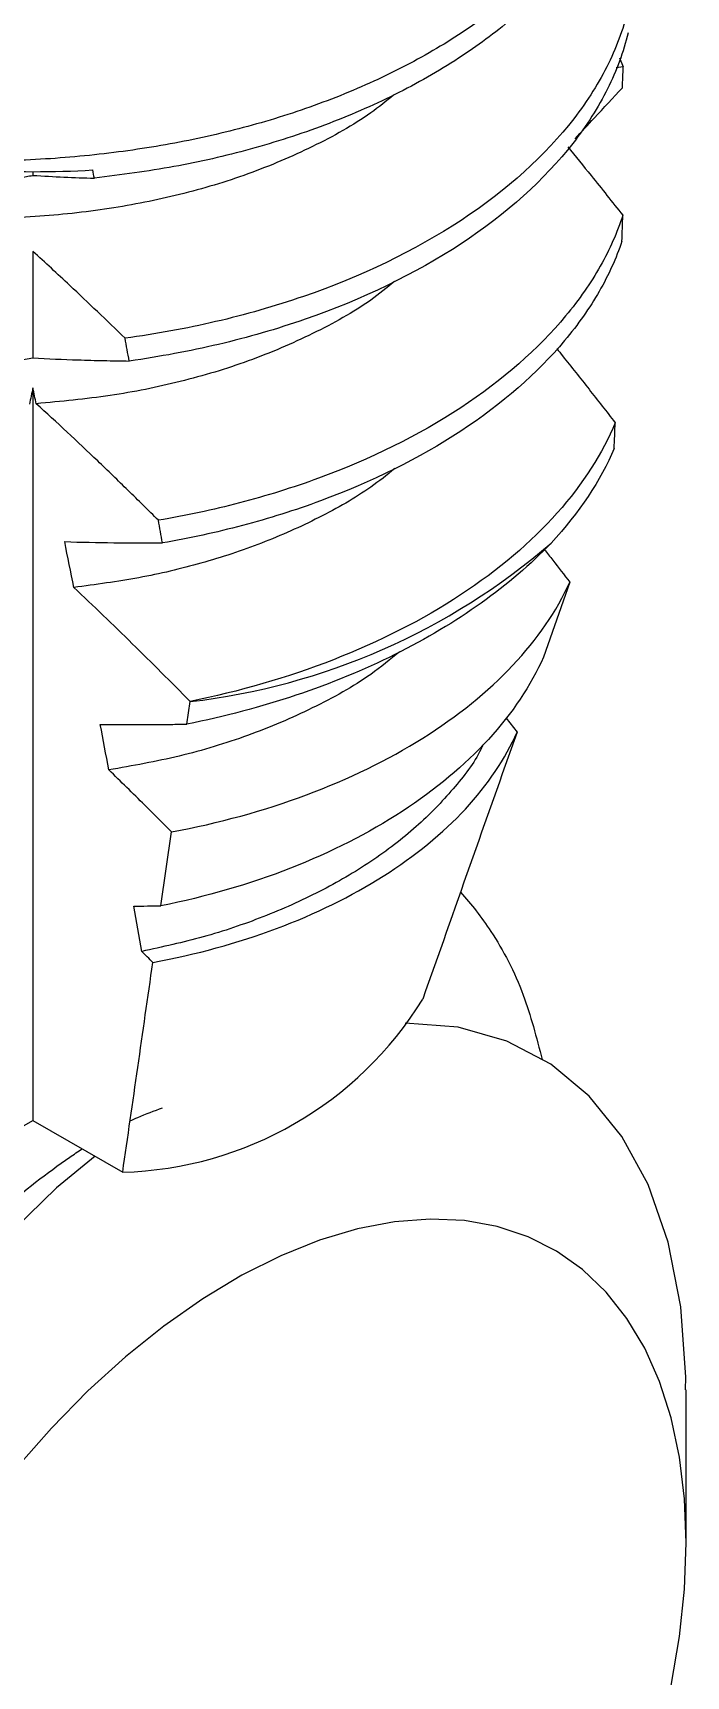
# Model space of a CAD drawing. Header units: inches. Extents: x -3.8 to 16.7, y -13 to 0.
# Drawn here: x 5.3437 to 5.4327, y -2.9059 to -2.6818 of the extents above; entities that cross this region are included whole.
import ezdxf

# ---------------------------------------------------------------- set-up
doc = ezdxf.new("R2010")
doc.units = ezdxf.units.IN
doc.header["$LTSCALE"] = 0.5
doc.header["$MEASUREMENT"] = 0
doc.layers.add('Hardware', color=242, linetype='CONTINUOUS')

msp = doc.modelspace()

# ---------------------------------------------------------------- linework, layer by layer
at = {"layer": 'Hardware', "linetype": 'Continuous', "lineweight": 25, "transparency": 16777216}
for p, q in [((5.424160117772757, -2.686457802909189), (5.423181050387441, -2.686596909775716)), ((5.423650193557208, -2.68523028542802), (5.424160117772757, -2.686457802909217)), ((5.34373307133211, -2.70074738031073), (5.34373307133211, -2.701257807156338)), ((5.34373307133211, -2.711625079359521), (5.34373307133211, -2.726136281293208)), ((5.34373307133211, -2.730237149522225), (5.34373307133211, -2.830107825379798)), ((5.416886265437711, -2.756716436470214), (5.413291250572399, -2.76692604783176)), ((5.364724404178304, -2.776080663614437), (5.365164470166704, -2.772998954045079)), ((5.36516447016669, -2.77299895404505), (5.365162154309232, -2.77298547740827)), ((5.408223132673896, -2.7752627314552), (5.409689952609028, -2.777149361289048)), ((5.361183342387065, -2.800846376648337), (5.3626239006975, -2.790778841131555)), ((5.331498969079533, -2.837170422278604), (5.34373307133211, -2.830107825379798)), ((5.34373307133211, -2.830107825379798), (5.355967173584673, -2.837170422278604)), ((5.432728365190394, -2.887726852501686), (5.432728365190394, -2.866863388774505))]:
    msp.add_line(p, q, dxfattribs=at)
at = {"layer": 'Hardware', "linetype": 'Continuous', "lineweight": 25, "transparency": 16777216, "flags": 128}
for points in [[(5.432653704987787, -2.866861736154789), (5.432713242728971, -2.865110907146601), (5.432008987541167, -2.855508298245468), (5.430273397872082, -2.846701816529986), (5.427541779766097, -2.838868985076573), (5.423968737329185, -2.832314358993926), (5.419525381572305, -2.826805005346188), (5.414295132840325, -2.822444448111725), (5.408312761148276, -2.819300334937878), (5.401657013989219, -2.817417358151772), (5.394466397324397, -2.816857314071257)], [(5.35221964029764, -2.835007017361366), (5.346968066326827, -2.83931522687277), (5.339311861288218, -2.846774452345699), (5.331945452765364, -2.855134249665497), (5.325013419061497, -2.864230836675262), (5.318712404547128, -2.873775042700515), (5.31295490426842, -2.883850979179755), (5.307868613567223, -2.894276977317958), (5.303564654529476, -2.904906747174863), (5.30006085094309, -2.915694593822877), (5.297427970243309, -2.926423878040367), (5.295747802549538, -2.936640910000051), (5.294923222110318, -2.946605306113184), (5.294969514534678, -2.956129564038463), (5.295925165838979, -2.965125379589921), (5.297801693334792, -2.973496839878152), (5.300575390113021, -2.981072755840671), (5.304087303565211, -2.987534560635567), (5.308373374752803, -2.993124051888373), (5.31335219043382, -2.997735099432049), (5.320652154582932, -3.002115528899935), (5.328896980973488, -3.004721119367616), (5.328896980973488, -3.004721119367616)], [(5.432728365190394, -2.887726852501686), (5.432499326449825, -2.881716328752759), (5.43181390595082, -2.876014682033656), (5.430677178306944, -2.870664125341904), (5.429097559451968, -2.865704272327207), (5.427086744331232, -2.86117184400598), (5.424659620316371, -2.857100396891809), (5.421834156984414, -2.853520074554609), (5.418631273077327, -2.850457384448333), (5.415074681626967, -2.84793500165901), (5.411190714392093, -2.845971601026264), (5.407008126907231, -2.844581718881471), (5.402557885586758, -2.843775645425751), (5.397872938460411, -2.843559348544971), (5.392987971237593, -2.843934429625506), (5.387939150506522, -2.844898111698342), (5.382763855969467, -2.846443259998495), (5.3775004036965, -2.8485584347886), (5.37218776244673, -2.851227976054531), (5.366865265157244, -2.854432119446727), (5.361572317735796, -2.858147142608601), (5.35634810731325, -2.862345540808377), (5.35123131211579, -2.866996230574699), (5.346259815104842, -2.872064779827639), (5.341470423504909, -2.877513662801931)], [(5.430677178306944, -2.907157244948763), (5.43181390595082, -2.90049457447293), (5.432499326449825, -2.894001753465517), (5.432728365190394, -2.887726852501686)]]:
    msp.add_lwpolyline(points, dxfattribs=at)
at = {"layer": 'Hardware', "linetype": 'Continuous', "lineweight": 25, "transparency": 16777216}
for centre, radius, start, end in [((5.34373307133211, -2.558978053849387), 0.1417693914227859, 266.7004018932504, 273.2995981067512), ((5.354744755499837, -2.682561455708651), 0.09103577076672512, 276.5723278343315, 310.8814247056531), ((5.354624785364422, -2.787644143779062), 0.049544467583653, 271.5525970286907, 328.4420264386099)]:
    msp.add_arc(centre, radius, start, end, dxfattribs=at)
for major_axis, ratio, start_param, end_param in [((0.06232070566724968, 0.5128954053009815), 0.1039059156838326, 5.372577500391759, 5.379531732331978), ((-0.06232070566724968, 0.5128954053009815), 0.1039059156838311, 5.317478195721522, 5.320183933495774), ((0.0551453630814942, 0.5797267698059017), 0.1046831666984588, 5.24317338427139, 5.250234769583165), ((-0.06232070566724968, 0.5128954053009815), 0.1039059156838311, 5.259050280107992, 5.266216332173189), ((0.04946549551823762, 0.4070978513578209), 0.1039059156838321, 0.8633263562207978, 0.8704974171511018), ((-0.04946549551823853, 0.4070978513578201), 0.1039059156838307, 5.412876531129064, 5.419858950958829), ((0.0551453630814942, 0.5797267698059017), 0.1046831666984588, 5.187802601049373, 5.194621843407481), ((-0.06232070566724968, 0.5128954053009815), 0.1039059156838311, 5.202956712915025, 5.209856021667241), ((-0.04946549551823853, 0.4070978513578201), 0.1039059156838307, 5.33409275945754, 5.353280260897072), ((-0.04946549551823853, 0.4070978513578201), 0.1039059156838307, 5.260149848457001, 5.278251158743679), ((-0.04946549551823853, 0.4070978513578201), 0.1039059156838307, 5.189906119891623, 5.207168770950196)]:
    msp.add_ellipse((5.34373307133211, -2.998721599066982), major_axis=major_axis, ratio=ratio, start_param=start_param, end_param=end_param, dxfattribs=at)
for points, knots in [([(5.423621999507603, -2.634300417369531), (5.424158869941849, -2.635827403417068), (5.42548019317843, -2.639585558118569), (5.425935855705475, -2.645675432395137), (5.425233889231265, -2.652345115850636), (5.423149823664474, -2.658784064477601), (5.41978966221825, -2.665021865576819), (5.415107004375727, -2.671087435838359), (5.409104496954384, -2.67686726528234), (5.401889005768709, -2.682198084209176), (5.39363753565074, -2.686930792741038), (5.384581155065092, -2.69094781388165), (5.374984831111547, -2.694176231667086), (5.365013335731618, -2.696599395214889), (5.354696220943623, -2.698278000817965), (5.34404470577293, -2.699232834196948), (5.333199998380948, -2.699397752862666), (5.322447388544234, -2.698738862554535), (5.312068789203352, -2.697265959161257), (5.302357200808004, -2.695013907326256), (5.293449552746381, -2.692124969786533), (5.288294427357741, -2.689682642588139), (5.285750315274811, -2.688477326777672)], [0, 0, 0, 0, 0.03524288699129315, 0.0867383311407431, 0.1373307997465614, 0.1866269524714981, 0.2359231051964337, 0.2865155738022521, 0.3380110179517009, 0.3899702143536234, 0.4419294107555449, 0.4934248549049938, 0.5440173235108122, 0.593313476235749, 0.6426096289606845, 0.6932020975665039, 0.7446975417159543, 0.7966567381178774, 0.8486159345198004, 0.900111378669251, 0.9507038472750707, 1, 1, 1, 1]), ([(5.425709178425279, -2.648663480680057), (5.425717109602246, -2.648741534369577), (5.425951722289312, -2.651050445886085), (5.425125365562366, -2.655537105326999), (5.423178557772019, -2.661973048057405), (5.419781738244495, -2.668211650138971), (5.41510920732189, -2.674277006119382), (5.409103841044185, -2.680056869341399), (5.401768760604895, -2.685476910223542), (5.393217086406423, -2.690349821739687), (5.383654701644659, -2.694511207057786), (5.373519751011202, -2.697783766906156), (5.362978633089043, -2.700230501185928), (5.355748138068279, -2.701170320446607), (5.352113634746559, -2.701642732945999)], [0, 0, 0, 0, 0.003104268955560941, 0.09182759182475514, 0.1782775831960138, 0.2647275745672705, 0.3534508974364648, 0.4437577562134384, 0.5348778909969285, 0.6305551705891981, 0.725291811318603, 0.8182018669794592, 0.908616779840222, 1, 1, 1, 1]), ([(5.42490818249685, -2.678257863291549), (5.424299110303323, -2.68092331267502), (5.423379326645701, -2.683474602578855), (5.420907787871684, -2.688523715484536), (5.419334173428041, -2.691050146727946), (5.413591275214188, -2.698482658042508), (5.408372187985776, -2.703235374102235), (5.395763836753218, -2.711533700184788), (5.388391699352994, -2.715067782446596), (5.376675073604645, -2.719115862635022), (5.372663108275205, -2.720260469526238), (5.364593041845495, -2.722135177095169), (5.360526086463324, -2.722875457588316), (5.356282256965699, -2.723458637025516)], [0, 0, 0, 0, 0.1250000000000001, 0.1250000000000001, 0.2500000000000002, 0.2500000000000002, 0.5000000000000001, 0.5000000000000001, 0.7500000000000002, 0.7500000000000002, 0.8750000000000002, 0.8750000000000002, 1, 1, 1, 1]), ([(5.424820636382833, -2.681820759794505), (5.424188587564757, -2.684448164056164), (5.423256698965048, -2.686959904294156), (5.42076694643626, -2.69195078634641), (5.419191507592174, -2.694446385991455), (5.413467478155269, -2.701786060832916), (5.408294749496037, -2.706476652695216), (5.395830868967209, -2.714678495106455), (5.388555901147527, -2.718178857657733), (5.376989000699666, -2.722207366627629), (5.373027481776148, -2.723350421560752), (5.36505398275537, -2.72523124992685), (5.361046299232271, -2.725975052245644), (5.356862624033752, -2.726567295238908)], [0, 0, 0, 0, 0.1249999999999999, 0.1249999999999999, 0.2499999999999999, 0.2499999999999999, 0.4999999999999999, 0.4999999999999999, 0.7499999999999998, 0.7499999999999998, 0.8749999999999999, 0.8749999999999999, 1, 1, 1, 1]), ([(5.392878778935284, -2.69030423937204), (5.391863519791002, -2.691128830610182), (5.388650716417715, -2.693738262425171), (5.381967214138783, -2.697411181726437), (5.373219320463207, -2.701178513798283), (5.363855011801348, -2.703994635818276), (5.354083183140474, -2.705919600498646), (5.343957757659496, -2.707031099998915), (5.333631415879964, -2.707245933467618), (5.32346926090905, -2.706527098127793), (5.313888363258044, -2.704877290091048), (5.305126558534695, -2.702450672620444), (5.300158412567228, -2.700216388054315), (5.29771071440949, -2.699115604330927)], [0, 0, 0, 0, 0.04506641779781152, 0.1426133809662363, 0.2389083334258315, 0.332794055271341, 0.4249237173756669, 0.5197317725553339, 0.6165791482043324, 0.7142672544561458, 0.8115331624249186, 0.9071464618498829, 1, 1, 1, 1]), ([(5.417609406427147, -2.696249156975824), (5.418484910649568, -2.695307666205366), (5.420634296022669, -2.692996282160493), (5.422777060123877, -2.690672489145186), (5.42404701703019, -2.689295241417852)], [0, 0, 0, 0, 0.4073277102216913, 1, 1, 1, 1]), ([(5.416592805203024, -2.697343633858935), (5.417659084393861, -2.698654381527859), (5.420176544958039, -2.701749026527466), (5.422667076725915, -2.7048850502118), (5.424102735088425, -2.706692800141155)], [0, 0, 0, 0, 0.423553483226671, 1, 1, 1, 1]), ([(5.335189109112889, -2.702481031701382), (5.337425120686504, -2.70222070050562), (5.339679673099056, -2.701917056854086), (5.341957930284309, -2.701553156723747), (5.342547984963105, -2.70145890881534), (5.343139665872954, -2.701360581535056), (5.34373307133211, -2.701257807156338)], [0, 0, 0, 0, 0.0002773587821779769, 0.0002773587821779769, 0.0002773587821779769, 0.0003491858764579121, 0.0003491858764579121, 0.0003491858764579121, 0.0003491858764579121]), ([(5.34373307133211, -2.701257807156338), (5.343743567434984, -2.701258459082226), (5.343754063201629, -2.701259110254398), (5.343764558632557, -2.701259760674162), (5.34516637923106, -2.701346633891205), (5.346562262825103, -2.701420160546832), (5.347953340883137, -2.701483171107043), (5.349344586614166, -2.701546189262217), (5.350731059912633, -2.701598673939401), (5.352113634746559, -2.701642732945999)], [0.0002760162627126699, 0.0002760162627126699, 0.0002760162627126699, 0.0002760162627126699, 0.0002773503435252194, 0.0002773503435252194, 0.0002773503435252194, 0.0004555399025254256, 0.0004555399025254256, 0.0004555399025254256, 0.0006337501793770038, 0.0006337501793770038, 0.0006337501793770038, 0.0006337501793770038]), ([(5.424102735088425, -2.706692800141155), (5.423336332083636, -2.709057666826567), (5.422328722713246, -2.711328545576038), (5.419741786150098, -2.715911483222129), (5.41816681904082, -2.718193154509009), (5.412604773010031, -2.724892185206187), (5.407761994485327, -2.729158650654654), (5.396296531645419, -2.736695198576939), (5.389684579911645, -2.739958083416212), (5.379148573594762, -2.743833549655534), (5.375535965145474, -2.744958287406575), (5.368236203770977, -2.746864299514982), (5.364595558656532, -2.747635000374601), (5.360827018044304, -2.748276713410007)], [0, 0, 0, 0, 0.1249999999999999, 0.1249999999999999, 0.2499999999999998, 0.2499999999999998, 0.4999999999999999, 0.4999999999999999, 0.7499999999999998, 0.7499999999999998, 0.8749999999999999, 0.8749999999999999, 1, 1, 1, 1]), ([(5.423985842647937, -2.710236639922073), (5.423203848892882, -2.71256458125464), (5.422186305078782, -2.714805996393551), (5.419589731730895, -2.719330628997852), (5.418016674264777, -2.721582000798378), (5.412481933954339, -2.728190752737987), (5.4076870742187, -2.73239804904216), (5.396362606595972, -2.73984083911833), (5.389843096598867, -2.743069563733485), (5.379452042148984, -2.746920912386429), (5.375888699135217, -2.74804199160252), (5.368684854593738, -2.749949120230667), (5.365090062293902, -2.750724171240051), (5.361379920925415, -2.751371051618776)], [0, 0, 0, 0, 0.125, 0.125, 0.2500000000000001, 0.2500000000000001, 0.5000000000000002, 0.5000000000000002, 0.7500000000000003, 0.7500000000000003, 0.8750000000000002, 0.8750000000000002, 1, 1, 1, 1]), ([(5.356282256965699, -2.723458637025516), (5.353784825833287, -2.721024823716107), (5.351276537049401, -2.718620061930011), (5.348756177796602, -2.716257527403627), (5.347087479008849, -2.714693322421425), (5.345413125318444, -2.713147377080475), (5.34373307133211, -2.711625079359521)], [0, 0, 0, 0, 0.0002773633075616737, 0.0002773633075616737, 0.0002773633075616737, 0.0004609902913264, 0.0004609902913264, 0.0004609902913264, 0.0004609902913264]), ([(5.393000614400066, -2.715726266986195), (5.39194644877287, -2.71658341891623), (5.388702874613401, -2.719220799399267), (5.381993291479574, -2.72291454649482), (5.373273582995125, -2.726677216334735), (5.363942413485447, -2.729478676781468), (5.354205693188547, -2.731455150237394), (5.347558406972041, -2.732069272883649), (5.344187521515551, -2.732380698784311)], [0, 0, 0, 0, 0.090043017656314, 0.2770543809978818, 0.4616798644976368, 0.6417131722728717, 0.8183102370652594, 0.9999999999999999, 0.9999999999999999, 0.9999999999999999, 0.9999999999999999]), ([(5.330360813900327, -2.727872531314318), (5.33152817656395, -2.727767409491008), (5.332700006692448, -2.727652027360563), (5.333877007163451, -2.727524378145205), (5.335054018879646, -2.727396727710271), (5.336236266796533, -2.727256809504837), (5.337424563881285, -2.727102139025106), (5.339506713269728, -2.726831123427303), (5.341607853999022, -2.726515129725186), (5.34373307133211, -2.726136281293208)], [1.631931371480729e-17, 1.631931371480729e-17, 1.631931371480729e-17, 1.631931371480729e-17, 0.0001465127942473805, 0.0001465127942473805, 0.0001465127942473805, 0.0002930279822249439, 0.0002930279822249439, 0.0002930279822249439, 0.000549797407490518, 0.000549797407490518, 0.000549797407490518, 0.000549797407490518]), ([(5.34373307133211, -2.726136281293208), (5.345797795002255, -2.72625405734658), (5.347849077105835, -2.726341768741946), (5.349890814356741, -2.726408947084366), (5.351058321493454, -2.726447361035127), (5.35222270430927, -2.726478970253737), (5.353384484321779, -2.726505000761392), (5.354546318476238, -2.726531032482171), (5.355705560388628, -2.726551479696582), (5.356862624033752, -2.726567295238908)], [3.769921911966159e-05, 3.769921911966159e-05, 3.769921911966159e-05, 3.769921911966159e-05, 0.0003007609635183824, 0.0003007609635183824, 0.0003007609635183824, 0.0004511797689334063, 0.0004511797689334063, 0.0004511797689334063, 0.0006016053740694888, 0.0006016053740694888, 0.0006016053740694888, 0.0006016053740694888]), ([(5.415101407936092, -2.724874317676921), (5.415371309322154, -2.725208154779153), (5.416850015274861, -2.72703714468372), (5.419502023547423, -2.730415563143254), (5.421883399200951, -2.733460371367528), (5.42307412033577, -2.734982818067124)], [0, 0, 0, 0, 0.1004255024013864, 0.5502001689422616, 1, 1, 1, 1]), ([(5.360827018044304, -2.748276713410007), (5.359455615974127, -2.746912208254884), (5.358081211810429, -2.74555535159638), (5.356703509039605, -2.744207887714396), (5.355325789175396, -2.742860407114193), (5.35394466531173, -2.741522210757751), (5.352559865326938, -2.740195528117823), (5.349785354168276, -2.737537457761931), (5.346994872830976, -2.734923804143079), (5.344187521515565, -2.732380698784283)], [4.040613058191594e-16, 4.040613058191594e-16, 4.040613058191594e-16, 4.040613058191594e-16, 0.0001531486679294739, 0.0001531486679294739, 0.0001531486679294739, 0.0003063005821286557, 0.0003063005821286557, 0.0003063005821286557, 0.0006132171137917362, 0.0006132171137917362, 0.0006132171137917362, 0.0006132171137917362]), ([(5.42307412033577, -2.734982818067095), (5.421338496105449, -2.739130706314484), (5.418710550296211, -2.743287168590655), (5.411623276502198, -2.751266857995432), (5.407169433550422, -2.755068744569996), (5.396822592470926, -2.761862593876629), (5.390936062741105, -2.764850232324278), (5.37841432877903, -2.769739679884168), (5.371787952981862, -2.771641129293499), (5.365162154309232, -2.77298547740827)], [0, 0, 0, 0, 0.2500000000000001, 0.2500000000000001, 0.5000000000000001, 0.5000000000000001, 0.7500000000000001, 0.7500000000000001, 1, 1, 1, 1]), ([(5.39305045614843, -2.741235896865163), (5.391979235529035, -2.742095315472454), (5.388921260396103, -2.744548666987839), (5.382807718265411, -2.747990706374651), (5.375052273754534, -2.751490605014709), (5.366778364535151, -2.754218058417223), (5.358176328080191, -2.756255787415142), (5.352279243268001, -2.75704408720884), (5.349308360731243, -2.757441223449121)], [0, 0, 0, 0, 0.09984648216485476, 0.2850281763108987, 0.4682921368529736, 0.647838431284258, 0.8225851097720863, 1, 1, 1, 1]), ([(5.348063174079357, -2.751193843119495), (5.35030269787066, -2.751266847975899), (5.352529492451637, -2.751312123639195), (5.354747665630427, -2.751339204556814), (5.355856912825374, -2.751352746976409), (5.35696398639277, -2.7513616548502), (5.358069240699919, -2.751366726962516), (5.359174521334509, -2.751371799195681), (5.36027798748384, -2.751373032043148), (5.361379920925415, -2.751371051618776)], [1.534672760332813e-17, 1.534672760332813e-17, 1.534672760332813e-17, 1.534672760332813e-17, 0.000288586231984686, 0.000288586231984686, 0.000288586231984686, 0.00043289767416544, 0.00043289767416544, 0.00043289767416544, 0.0005772124554780458, 0.0005772124554780458, 0.0005772124554780458, 0.0005772124554780458]), ([(5.414327278888095, -2.751390479134642), (5.411539249935046, -2.754306643864425), (5.408363154910205, -2.757027828172284), (5.401267207887273, -2.76209674592593), (5.3973021877799, -2.764465557744245), (5.388807721753963, -2.768693171623426), (5.384312835173148, -2.770544115521773), (5.37483456180729, -2.773727217129931), (5.369803897068721, -2.775063943708716), (5.364724404178304, -2.776080663614437)], [0, 0, 0, 0, 0.2500000000000001, 0.2500000000000001, 0.5000000000000001, 0.5000000000000001, 0.7500000000000002, 0.7500000000000002, 1, 1, 1, 1]), ([(5.413409563326255, -2.752270120419468), (5.413794758080712, -2.75275724696607), (5.414959722424911, -2.754230488881603), (5.416113789764566, -2.755719659328918), (5.416886265437711, -2.756716436470214)], [0, 0, 0, 0, 0.3306493940168175, 1, 1, 1, 1]), ([(5.365162154309232, -2.77298547740827), (5.363853698698207, -2.771659397166786), (5.36254279551197, -2.770339112126351), (5.361229067807045, -2.769026130978119), (5.359915328544943, -2.767713138279305), (5.358598723773753, -2.766407312059101), (5.357278948549677, -2.765110324157263), (5.354636230142447, -2.762513235092712), (5.351980063270943, -2.75995028155549), (5.349308360731243, -2.757441223449121)], [1.184909470222152e-17, 1.184909470222152e-17, 1.184909470222152e-17, 1.184909470222152e-17, 0.0001468909093242167, 0.0001468909093242167, 0.0001468909093242167, 0.0002937839840658104, 0.0002937839840658104, 0.0002937839840658104, 0.0005879679951205242, 0.0005879679951205242, 0.0005879679951205242, 0.0005879679951205242]), ([(5.3626239006975, -2.790778841131555), (5.375455366190394, -2.788386741639187), (5.387362313640054, -2.783935017384152), (5.401578809376431, -2.775019785766091), (5.405735949356767, -2.771658941865439), (5.412459443679026, -2.764524861386178), (5.415113132154687, -2.760652040108283), (5.416886265437711, -2.756716436470214)], [0, 0, 0, 0, 0.5, 0.5, 0.75, 0.75, 1, 1, 1, 1]), ([(5.393709769731643, -2.766196118332942), (5.392430315665436, -2.767247068762316), (5.388965682791778, -2.770092936779321), (5.381964066833987, -2.773974264459383), (5.373190796822371, -2.777727167392641), (5.363828358916109, -2.780591920430282), (5.357311582960747, -2.781752007691921), (5.354083675319643, -2.782326625349754)], [0, 0, 0, 0, 0.1307083325516344, 0.3539450127856895, 0.574308970593743, 0.7891455320878592, 1, 1, 1, 1]), ([(5.413291250572399, -2.76692604783176), (5.411585748346752, -2.770798363713254), (5.409044915785515, -2.774609326428333), (5.402548237382206, -2.78170534664946), (5.398634076940994, -2.784980597765383), (5.389437827062139, -2.790967061897931), (5.384361848127838, -2.79354431911446), (5.373280451607116, -2.797889307906502), (5.367295943390658, -2.799624341978017), (5.361183342387065, -2.800846376648366)], [0, 0, 0, 0, 0.2499999999999999, 0.2499999999999999, 0.4999999999999999, 0.4999999999999999, 0.7499999999999999, 0.7499999999999999, 1, 1, 1, 1]), ([(5.352918904780125, -2.776120002438773), (5.355061180610093, -2.776140177055765), (5.357194838486336, -2.776142020707539), (5.359322608156148, -2.776131604332448), (5.360386566932519, -2.77612639578291), (5.361449038427708, -2.776118069260264), (5.362510258631417, -2.776107139625054), (5.363248892150523, -2.776099532349122), (5.36398693445075, -2.77609069221154), (5.36472440417829, -2.776080663614437)], [0, 0, 0, 0, 0.0002790799050751268, 0.0002790799050751268, 0.0002790799050751268, 0.0004186283741944352, 0.0004186283741944352, 0.0004186283741944352, 0.000515757261336188, 0.000515757261336188, 0.000515757261336188, 0.000515757261336188]), ([(5.36007686224508, -2.808570627504992), (5.365990603298371, -2.807478283135197), (5.371603271834047, -2.80593924684149), (5.382233957924711, -2.801955828804665), (5.387136927216716, -2.799544620604195), (5.395790865408458, -2.794068310086857), (5.399603816316301, -2.790950246348586), (5.405717800659971, -2.784356710137729), (5.40810889371636, -2.78079019494885), (5.409689952609028, -2.777149361289048)], [0, 0, 0, 0, 0.2500000000000001, 0.2500000000000001, 0.5000000000000001, 0.5000000000000001, 0.75, 0.75, 1, 1, 1, 1]), ([(5.405068990240935, -2.778853532335717), (5.404969075065196, -2.779075240159898), (5.404024827712391, -2.781170487698915), (5.401063994783883, -2.784982048092047), (5.396125438670552, -2.790152135522703), (5.389958629165449, -2.79486076057313), (5.382924926524112, -2.798996902215464), (5.375222561269922, -2.802435518858942), (5.367083680476142, -2.805205482547279), (5.361380697137321, -2.806450551789254), (5.358568099882376, -2.807064595023149)], [0, 0, 0, 0, 0.01664181413062971, 0.1572732953022057, 0.3008814326668142, 0.4460261158151384, 0.5879159866734203, 0.7283697015304633, 0.8660373726448469, 1, 1, 1, 1]), ([(5.3626239006975, -2.790778841131555), (5.361407293977152, -2.789552143216952), (5.360188221504643, -2.788331403178518), (5.358966400848757, -2.787117974546419), (5.357344051313561, -2.785506768050766), (5.355716697143393, -2.783908233812696), (5.354083675319643, -2.782326625349754)], [4.463680401841609e-05, 4.463680401841609e-05, 4.463680401841609e-05, 4.463680401841609e-05, 0.0001810114688444419, 0.0001810114688444419, 0.0001810114688444419, 0.0003620950038188161, 0.0003620950038188161, 0.0003620950038188161, 0.0003620950038188161]), ([(5.401987381954324, -2.7989976917149), (5.403476498711051, -2.800624236223979), (5.406714842007575, -2.804831456944105), (5.410657243122303, -2.812288088259834), (5.412338223245698, -2.818803506728415), (5.413117969342355, -2.821825774540088)], [0.8796882575201332, 0.8796882575201332, 0.8796882575201332, 0.8796882575201332, 0.9137415278218517, 0.9599878035150265, 1, 1, 1, 1]), ([(5.356973489207729, -2.830183514221596), (5.357322672330269, -2.830016533642258), (5.358813589164045, -2.82933352345515), (5.360278397623871, -2.828800751235008), (5.361401351031583, -2.82839231668774)], [0.9678924916214099, 0.9678924916214099, 0.9678924916214099, 0.9678924916214099, 0.9753856992666234, 1, 1, 1, 1]), ([(5.306757912241391, -2.991017317496528), (5.305107571832071, -2.989198733671259), (5.301253342959626, -2.984951586690755), (5.296881103002944, -2.976227066442817), (5.293546022110258, -2.965532805932895), (5.291912802767305, -2.953692471109861), (5.291856052579707, -2.94095154125128), (5.293349961044601, -2.927441891807689), (5.296411713882286, -2.913527639182405), (5.300918125264637, -2.899721278310295), (5.30673087830132, -2.886397389438628), (5.313666423787781, -2.873722924891013), (5.321562750149537, -2.861872918592582), (5.330248392386425, -2.851216072717904), (5.339397896128567, -2.84209949873815), (5.346205423469598, -2.836855922851243), (5.349880334297367, -2.834352540188846), (5.350440829354646, -2.833980131661893)], [0, 0, 0, 0, 0.05013942154107674, 0.1170963305872921, 0.1836275936108163, 0.2489141328556963, 0.3142006721005762, 0.3807319351241004, 0.4476888441703158, 0.5142201071938399, 0.5795066464387197, 0.6447931856835996, 0.7113244487071237, 0.7782813577533393, 0.8448126207768635, 0.9100991600217435, 0.9218538520520749, 0.9218538520520749, 0.9218538520520749, 0.9218538520520749])]:
    msp.add_open_spline(points, degree=3, knots=knots, dxfattribs=at)
for points in [[(5.422931034717863, -2.73850964903545), (5.421063516427509, -2.742850841298292), (5.418194108272502, -2.747231382289215), (5.414327278888095, -2.751390479134642)], [(5.409689952609028, -2.777149361289048), (5.405410858627917, -2.789294041899353), (5.401129195486845, -2.801436371306238), (5.396842173584673, -2.81357378704709)], [(5.357471971563825, -2.80089276215179), (5.358711003775014, -2.800881275214834), (5.359947989663652, -2.800865515849836), (5.361183342387079, -2.800846376648366)], [(5.36007686224508, -2.808570627504992), (5.359574432321864, -2.808067363373596), (5.359071519476956, -2.807565313171239), (5.358568099882376, -2.807064595023149)], [(5.355967173584673, -2.837170422278604), (5.357341002638307, -2.82764040745883), (5.35871013657561, -2.818106511510223), (5.36007686224508, -2.808570627504992)]]:
    msp.add_open_spline(points, degree=3, dxfattribs=at)

doc.saveas('drawing.dxf')
